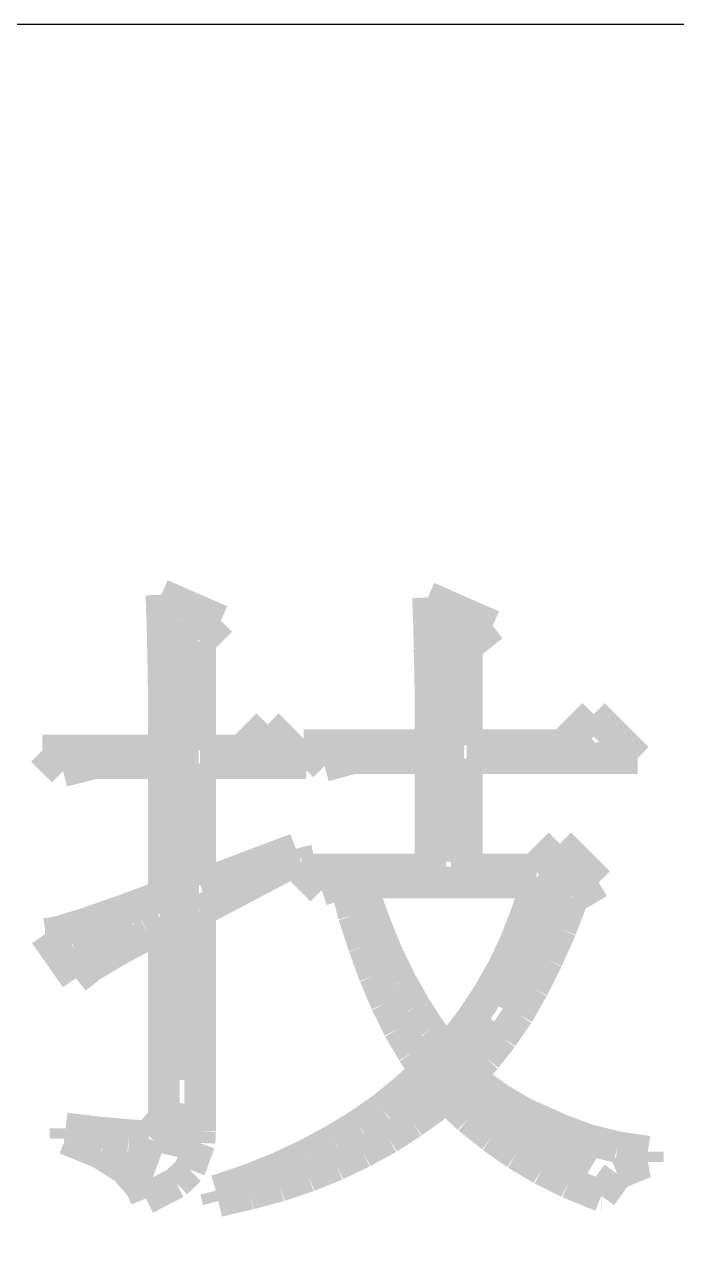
# Model space of a CAD drawing. Extents: x -61 to 349, y -42 to 245.
# Drawn here: x 327.867 to 329.965, y -30.627 to -26.689 of the extents above; entities that cross this region are included whole.
import ezdxf

# ---------------------------------------------------------------- set-up
doc = ezdxf.new("R2010")
doc.units = 0
doc.layers.add('BOARD_GEOMETRY_DIMENSION', color=2, linetype='CONTINUOUS')
doc.layers.add('BOARD_GEOMETRY_SILKSCREEN_TOP', color=1, linetype='CONTINUOUS')

msp = doc.modelspace()

# ---------------------------------------------------------------- linework, layer by layer
at = {"layer": 'BOARD_GEOMETRY_DIMENSION'}
msp.add_lwpolyline([(343.887552, -26.68905), (287.57753, -26.68905), (287.57753, -37.189156)], dxfattribs=at)
for points, const_width in [([(328.307192, -28.523692), (328.498962, -28.607004)], 0.1016), ([(328.310494, -28.613354), (328.307192, -28.523692)], 0.1016), ([(329.165204, -28.532074), (329.373484, -28.623768)], 0.1016), ([(329.168506, -28.608782), (329.165204, -28.532074)], 0.1016), ([(328.361802, -28.605226), (328.367898, -30.085284)], 0.127), ([(329.23607, -28.591256), (329.203558, -29.381704)], 0.127), ([(328.31278, -28.70708), (328.310494, -28.613354)], 0.1016), ([(328.498962, -28.607004), (328.43216, -28.673806)], 0.1016), ([(329.170284, -28.696666), (329.168506, -28.608782)], 0.1016), ([(329.373484, -28.623768), (329.290172, -28.690316)], 0.1016), ([(328.43216, -28.673806), (328.43216, -29.02458)], 0.1016), ([(328.314558, -28.803854), (328.31278, -28.70708)], 0.1016), ([(329.17257, -28.794456), (329.170284, -28.696666)], 0.1016), ([(329.290172, -28.690316), (329.290172, -29.007816)], 0.1016), ([(329.173586, -28.90266), (329.17257, -28.794456)], 0.1016), ([(328.315574, -28.904692), (328.314558, -28.803854)], 0.1016), ([(328.315574, -29.02458), (328.315574, -28.904692)], 0.1016), ([(329.173586, -29.007816), (329.173586, -28.90266)], 0.1016), ([(329.598274, -29.007816), (329.698096, -28.907994)], 0.1016), ([(329.698096, -28.907994), (329.839574, -29.049472)], 0.1016), ([(328.56551, -29.02458), (328.649076, -28.941268)], 0.1016), ([(328.77379, -29.065982), (328.649076, -28.941268)], 0.1016), ([(329.67041, -29.000196), (329.691492, -28.984194)], 0.127), ([(327.92416, -29.02458), (328.315574, -29.02458)], 0.1016), ([(327.990962, -29.091128), (327.92416, -29.02458)], 0.1016), ([(328.43216, -29.02458), (328.56551, -29.02458)], 0.1016), ([(328.64679, -29.016198), (328.665078, -29.009594)], 0.127), ([(328.765408, -29.007816), (329.173586, -29.007816)], 0.1016), ([(328.83221, -29.074364), (328.765408, -29.007816)], 0.1016), ([(329.290172, -29.007816), (329.598274, -29.007816)], 0.1016), ([(328.090784, -29.065982), (327.990962, -29.091128)], 0.1016), ([(328.315574, -29.065982), (328.090784, -29.065982)], 0.1016), ([(328.315574, -29.490924), (328.315574, -29.065982)], 0.1016), ([(328.43216, -29.065982), (328.43216, -29.457396)], 0.1016), ([(328.77379, -29.065982), (328.43216, -29.065982)], 0.1016), ([(328.923904, -29.049472), (328.83221, -29.074364)], 0.1016), ([(329.173586, -29.049472), (328.923904, -29.049472)], 0.1016), ([(329.173586, -29.407612), (329.173586, -29.049472)], 0.1016), ([(329.290172, -29.049472), (329.290172, -29.407612)], 0.1016), ([(329.839574, -29.049472), (329.290172, -29.049472)], 0.1016), ([(328.43216, -29.457396), (328.740262, -29.341064)], 0.1016), ([(328.740262, -29.341064), (328.748898, -29.374084)], 0.1016), ([(329.50658, -29.407612), (329.589892, -29.3243)], 0.1016), ([(329.589892, -29.3243), (329.714606, -29.449268)], 0.1016), ([(328.748898, -29.374084), (328.43216, -29.540962)], 0.1016), ([(329.603608, -29.399992), (329.383898, -29.843984)], 0.127), ([(328.75728, -29.407612), (329.173586, -29.407612)], 0.1016), ([(328.823574, -29.47416), (328.75728, -29.407612)], 0.1016), ([(329.290172, -29.407612), (329.50658, -29.407612)], 0.1016), ([(328.898504, -29.449268), (328.823574, -29.47416)], 0.1016), ([(328.926698, -29.555186), (328.898504, -29.449268)], 0.1016), ([(328.948796, -29.449268), (328.959972, -29.483558)], 0.1016), ([(329.514962, -29.449268), (328.948796, -29.449268)], 0.1016), ([(329.483466, -29.545026), (329.514962, -29.449268)], 0.1016), ([(329.714606, -29.449268), (329.631802, -29.499306)], 0.1016), ([(328.172064, -29.54401), (328.315574, -29.490924)], 0.1016), ([(328.959972, -29.483558), (328.996802, -29.585666)], 0.1016), ([(329.631802, -29.499306), (329.593194, -29.599128)], 0.1016), ([(328.060558, -29.582364), (328.172064, -29.54401)], 0.1016), ([(328.43216, -29.540962), (328.43216, -30.24886)], 0.1016), ([(329.44816, -29.637482), (329.483466, -29.545026)], 0.1016), ([(327.98258, -29.606494), (328.060558, -29.582364)], 0.1016), ([(328.031602, -29.670756), (328.214482, -29.58719)], 0.127), ([(328.95921, -29.655262), (328.926698, -29.555186)], 0.1016), ([(327.932796, -29.615384), (327.93686, -29.615384)], 0.1016), ([(328.032364, -29.75737), (327.932796, -29.615384)], 0.1016), ([(327.93686, -29.615384), (327.98258, -29.606494)], 0.1016), ([(328.264774, -29.615384), (328.158602, -29.672026)], 0.1016), ([(328.315574, -29.590492), (328.264774, -29.615384)], 0.1016), ([(328.315574, -30.206696), (328.315574, -29.590492)], 0.1016), ([(328.996802, -29.585666), (329.036172, -29.681424)], 0.1016), ([(329.593194, -29.599128), (329.549506, -29.69768)], 0.1016), ([(328.9935, -29.748988), (328.95921, -29.655262)], 0.1016), ([(329.406504, -29.725112), (329.44816, -29.637482)], 0.1016), ([(328.158602, -29.672026), (328.081386, -29.718762)], 0.1016), ([(329.036172, -29.681424), (329.07859, -29.7688)], 0.1016), ([(329.549506, -29.69768), (329.503278, -29.789628)], 0.1016), ([(328.081386, -29.718762), (328.032364, -29.75737)], 0.1016), ([(329.359768, -29.807408), (329.406504, -29.725112)], 0.1016), ([(329.031092, -29.83738), (328.9935, -29.748988)], 0.1016), ([(329.07859, -29.7688), (329.124564, -29.85008)], 0.1016), ([(329.307698, -29.886402), (329.359768, -29.807408)], 0.1016), ([(329.503278, -29.789628), (329.45578, -29.872686)], 0.1016), ([(329.071478, -29.919676), (329.031092, -29.83738)], 0.1016), ([(329.124564, -29.85008), (329.17257, -29.923994)], 0.1016), ([(329.376786, -29.89707), (329.157584, -30.125924), (329.101704, -30.16758)], 0.127), ([(329.250802, -29.960316), (329.307698, -29.886402)], 0.1016), ([(329.45578, -29.872686), (329.404472, -29.94787)], 0.1016), ([(329.116182, -29.995876), (329.071478, -29.919676)], 0.1016), ([(329.17257, -29.923994), (329.22337, -29.990288)], 0.1016), ([(329.22337, -29.990288), (329.250802, -29.960316)], 0.1016), ([(329.404472, -29.94787), (329.352402, -30.014418)], 0.1016), ([(329.157076, -30.05709), (329.116182, -29.995876)], 0.1016), ([(329.352402, -30.014418), (329.2983, -30.073854)], 0.1016), ([(329.089004, -30.118558), (329.157076, -30.05709)], 0.1016), ([(329.245468, -30.088586), (329.700382, -30.34792)], 0.127), ([(329.2983, -30.073854), (329.315064, -30.087316)], 0.1016), ([(329.315064, -30.087316), (329.39228, -30.143196)], 0.1016), ([(329.017376, -30.176978), (329.089004, -30.118558)], 0.1016), ([(328.346308, -30.329378), (328.383392, -30.161992)], 0.127), ([(329.191112, -30.16758), (329.116182, -30.221682)], 0.1016), ([(329.22337, -30.140402), (329.191112, -30.16758)], 0.1016), ([(329.295506, -30.20822), (329.22337, -30.140402)], 0.1016), ([(329.39228, -30.143196), (329.475592, -30.192472)], 0.1016), ([(328.266806, -30.26537), (328.315574, -30.206696)], 0.1016), ([(328.941176, -30.230064), (329.017376, -30.176978)], 0.1016), ([(329.371198, -30.268418), (329.295506, -30.20822)], 0.1016), ([(329.475592, -30.192472), (329.565, -30.232096)], 0.1016), ([(327.99909, -30.240478), (328.102468, -30.252924)], 0.1016), ([(327.99909, -30.273498), (327.99909, -30.240478)], 0.1016), ([(328.102468, -30.252924), (328.203306, -30.262322)], 0.1016), ([(328.43216, -30.24886), (328.430382, -30.287214)], 0.1016), ([(328.860404, -30.278578), (328.941176, -30.230064)], 0.1016), ([(329.116182, -30.221682), (329.038204, -30.27172)], 0.1016), ([(329.565, -30.232096), (329.592178, -30.244288)], 0.1016), ([(329.592178, -30.244288), (329.681586, -30.277816)], 0.1016), ([(328.110596, -30.319472), (327.99909, -30.273498)], 0.1016), ([(328.203306, -30.262322), (328.26579, -30.26537)], 0.1016), ([(328.26579, -30.26537), (328.266806, -30.26537)], 0.1016), ([(328.430382, -30.287214), (328.398886, -30.373574)], 0.1016), ([(328.776076, -30.324298), (328.860404, -30.278578)], 0.1016), ([(329.038204, -30.27172), (328.955908, -30.317186)], 0.1016), ([(329.449176, -30.323282), (329.371198, -30.268418)], 0.1016), ([(329.681586, -30.277816), (329.775058, -30.300676)], 0.1016), ([(328.191876, -30.371288), (328.110596, -30.319472)], 0.1016), ([(328.19848, -30.315662), (328.296778, -30.352492)], 0.127), ([(328.68616, -30.366462), (328.776076, -30.324298)], 0.1016), ([(328.955908, -30.317186), (328.870564, -30.35808)], 0.1016), ([(329.531472, -30.372558), (329.449176, -30.323282)], 0.1016), ([(329.775058, -30.300676), (329.873102, -30.315408)], 0.1016), ([(329.873102, -30.315408), (329.873102, -30.348682)], 0.1016), ([(328.242676, -30.429962), (328.191876, -30.371288)], 0.1016), ([(328.593704, -30.4038), (328.68616, -30.366462)], 0.1016), ([(328.870564, -30.35808), (328.780902, -30.394402)], 0.1016), ([(329.61707, -30.41523), (329.531472, -30.372558)], 0.1016), ([(329.861672, -30.350714), (329.774296, -30.386782)], 0.1016), ([(329.873102, -30.348682), (329.861672, -30.350714)], 0.1016), ([(328.398886, -30.373574), (328.355198, -30.415992)], 0.1016), ([(328.49566, -30.437074), (328.593704, -30.4038)], 0.1016), ([(328.780902, -30.394402), (328.688192, -30.42539)], 0.1016), ([(329.774296, -30.386782), (329.722988, -30.457902)], 0.1016), ([(328.257408, -30.466284), (328.242676, -30.429962)], 0.1016), ([(328.355198, -30.415992), (328.257408, -30.466284)], 0.1016), ([(328.482198, -30.440884), (328.49566, -30.437074)], 0.1016), ([(328.49058, -30.474666), (328.482198, -30.440884)], 0.1016), ([(328.591672, -30.451298), (328.49058, -30.474666)], 0.1016), ([(328.688192, -30.42539), (328.591672, -30.451298)], 0.1016), ([(329.706478, -30.451298), (329.61707, -30.41523)], 0.1016), ([(329.722988, -30.457902), (329.706478, -30.451298)], 0.1016), ([(329.72248, -30.457394), (329.723496, -30.457394)], 0.1016)]:
    msp.add_lwpolyline(points, dxfattribs=dict(at, const_width=const_width))
at = {"layer": 'BOARD_GEOMETRY_SILKSCREEN_TOP'}
msp.add_lwpolyline([(343.887552, -26.68905), (287.57753, -26.68905), (287.57753, -37.189156)], dxfattribs=at)
for points, const_width in [([(328.310494, -28.613354), (328.307192, -28.523692)], 0.1016), ([(328.307192, -28.523692), (328.498962, -28.607004)], 0.1016), ([(329.168506, -28.608782), (329.165204, -28.532074)], 0.1016), ([(329.165204, -28.532074), (329.373484, -28.623768)], 0.1016), ([(328.361802, -28.605226), (328.367898, -30.085284)], 0.127), ([(329.23607, -28.591256), (329.203558, -29.381704)], 0.127), ([(328.31278, -28.70708), (328.310494, -28.613354)], 0.1016), ([(328.498962, -28.607004), (328.43216, -28.673806)], 0.1016), ([(329.170284, -28.696666), (329.168506, -28.608782)], 0.1016), ([(329.373484, -28.623768), (329.290172, -28.690316)], 0.1016), ([(328.43216, -28.673806), (328.43216, -29.02458)], 0.1016), ([(328.314558, -28.803854), (328.31278, -28.70708)], 0.1016), ([(329.17257, -28.794456), (329.170284, -28.696666)], 0.1016), ([(329.290172, -28.690316), (329.290172, -29.007816)], 0.1016), ([(329.173586, -28.90266), (329.17257, -28.794456)], 0.1016), ([(328.315574, -28.904692), (328.314558, -28.803854)], 0.1016), ([(328.315574, -29.02458), (328.315574, -28.904692)], 0.1016), ([(329.173586, -29.007816), (329.173586, -28.90266)], 0.1016), ([(329.598274, -29.007816), (329.698096, -28.907994)], 0.1016), ([(329.698096, -28.907994), (329.839574, -29.049472)], 0.1016), ([(328.56551, -29.02458), (328.649076, -28.941268)], 0.1016), ([(328.77379, -29.065982), (328.649076, -28.941268)], 0.1016), ([(329.67041, -29.000196), (329.691492, -28.984194)], 0.127), ([(327.990962, -29.091128), (327.92416, -29.02458)], 0.1016), ([(327.92416, -29.02458), (328.315574, -29.02458)], 0.1016), ([(328.43216, -29.02458), (328.56551, -29.02458)], 0.1016), ([(328.64679, -29.016198), (328.665078, -29.009594)], 0.127), ([(328.83221, -29.074364), (328.765408, -29.007816)], 0.1016), ([(328.765408, -29.007816), (329.173586, -29.007816)], 0.1016), ([(329.290172, -29.007816), (329.598274, -29.007816)], 0.1016), ([(328.090784, -29.065982), (327.990962, -29.091128)], 0.1016), ([(328.315574, -29.065982), (328.090784, -29.065982)], 0.1016), ([(328.315574, -29.490924), (328.315574, -29.065982)], 0.1016), ([(328.77379, -29.065982), (328.43216, -29.065982)], 0.1016), ([(328.43216, -29.065982), (328.43216, -29.457396)], 0.1016), ([(328.923904, -29.049472), (328.83221, -29.074364)], 0.1016), ([(329.173586, -29.049472), (328.923904, -29.049472)], 0.1016), ([(329.173586, -29.407612), (329.173586, -29.049472)], 0.1016), ([(329.839574, -29.049472), (329.290172, -29.049472)], 0.1016), ([(329.290172, -29.049472), (329.290172, -29.407612)], 0.1016), ([(328.43216, -29.457396), (328.740262, -29.341064)], 0.1016), ([(328.740262, -29.341064), (328.748898, -29.374084)], 0.1016), ([(329.50658, -29.407612), (329.589892, -29.3243)], 0.1016), ([(329.589892, -29.3243), (329.714606, -29.449268)], 0.1016), ([(328.748898, -29.374084), (328.43216, -29.540962)], 0.1016), ([(329.603608, -29.399992), (329.383898, -29.843984)], 0.127), ([(328.823574, -29.47416), (328.75728, -29.407612)], 0.1016), ([(328.75728, -29.407612), (329.173586, -29.407612)], 0.1016), ([(329.290172, -29.407612), (329.50658, -29.407612)], 0.1016), ([(328.898504, -29.449268), (328.823574, -29.47416)], 0.1016), ([(328.926698, -29.555186), (328.898504, -29.449268)], 0.1016), ([(329.514962, -29.449268), (328.948796, -29.449268)], 0.1016), ([(328.948796, -29.449268), (328.959972, -29.483558)], 0.1016), ([(329.483466, -29.545026), (329.514962, -29.449268)], 0.1016), ([(329.714606, -29.449268), (329.631802, -29.499306)], 0.1016), ([(328.172064, -29.54401), (328.315574, -29.490924)], 0.1016), ([(328.959972, -29.483558), (328.996802, -29.585666)], 0.1016), ([(329.631802, -29.499306), (329.593194, -29.599128)], 0.1016), ([(328.060558, -29.582364), (328.172064, -29.54401)], 0.1016), ([(328.43216, -29.540962), (328.43216, -30.24886)], 0.1016), ([(329.44816, -29.637482), (329.483466, -29.545026)], 0.1016), ([(327.98258, -29.606494), (328.060558, -29.582364)], 0.1016), ([(328.031602, -29.670756), (328.214482, -29.58719)], 0.127), ([(328.95921, -29.655262), (328.926698, -29.555186)], 0.1016), ([(328.032364, -29.75737), (327.932796, -29.615384)], 0.1016), ([(327.932796, -29.615384), (327.93686, -29.615384)], 0.1016), ([(327.93686, -29.615384), (327.98258, -29.606494)], 0.1016), ([(328.264774, -29.615384), (328.158602, -29.672026)], 0.1016), ([(328.315574, -29.590492), (328.264774, -29.615384)], 0.1016), ([(328.315574, -30.206696), (328.315574, -29.590492)], 0.1016), ([(328.996802, -29.585666), (329.036172, -29.681424)], 0.1016), ([(329.593194, -29.599128), (329.549506, -29.69768)], 0.1016), ([(328.9935, -29.748988), (328.95921, -29.655262)], 0.1016), ([(329.406504, -29.725112), (329.44816, -29.637482)], 0.1016), ([(328.158602, -29.672026), (328.081386, -29.718762)], 0.1016), ([(329.036172, -29.681424), (329.07859, -29.7688)], 0.1016), ([(329.549506, -29.69768), (329.503278, -29.789628)], 0.1016), ([(328.081386, -29.718762), (328.032364, -29.75737)], 0.1016), ([(329.359768, -29.807408), (329.406504, -29.725112)], 0.1016), ([(329.031092, -29.83738), (328.9935, -29.748988)], 0.1016), ([(329.07859, -29.7688), (329.124564, -29.85008)], 0.1016), ([(329.307698, -29.886402), (329.359768, -29.807408)], 0.1016), ([(329.503278, -29.789628), (329.45578, -29.872686)], 0.1016), ([(329.071478, -29.919676), (329.031092, -29.83738)], 0.1016), ([(329.124564, -29.85008), (329.17257, -29.923994)], 0.1016), ([(329.376786, -29.89707), (329.157584, -30.125924), (329.101704, -30.16758)], 0.127), ([(329.250802, -29.960316), (329.307698, -29.886402)], 0.1016), ([(329.45578, -29.872686), (329.404472, -29.94787)], 0.1016), ([(329.116182, -29.995876), (329.071478, -29.919676)], 0.1016), ([(329.17257, -29.923994), (329.22337, -29.990288)], 0.1016), ([(329.22337, -29.990288), (329.250802, -29.960316)], 0.1016), ([(329.404472, -29.94787), (329.352402, -30.014418)], 0.1016), ([(329.157076, -30.05709), (329.116182, -29.995876)], 0.1016), ([(329.352402, -30.014418), (329.2983, -30.073854)], 0.1016), ([(329.089004, -30.118558), (329.157076, -30.05709)], 0.1016), ([(329.245468, -30.088586), (329.700382, -30.34792)], 0.127), ([(329.2983, -30.073854), (329.315064, -30.087316)], 0.1016), ([(329.315064, -30.087316), (329.39228, -30.143196)], 0.1016), ([(329.017376, -30.176978), (329.089004, -30.118558)], 0.1016), ([(328.346308, -30.329378), (328.383392, -30.161992)], 0.127), ([(329.191112, -30.16758), (329.116182, -30.221682)], 0.1016), ([(329.22337, -30.140402), (329.191112, -30.16758)], 0.1016), ([(329.295506, -30.20822), (329.22337, -30.140402)], 0.1016), ([(329.39228, -30.143196), (329.475592, -30.192472)], 0.1016), ([(328.266806, -30.26537), (328.315574, -30.206696)], 0.1016), ([(328.941176, -30.230064), (329.017376, -30.176978)], 0.1016), ([(329.371198, -30.268418), (329.295506, -30.20822)], 0.1016), ([(329.475592, -30.192472), (329.565, -30.232096)], 0.1016), ([(327.99909, -30.273498), (327.99909, -30.240478)], 0.1016), ([(327.99909, -30.240478), (328.102468, -30.252924)], 0.1016), ([(328.102468, -30.252924), (328.203306, -30.262322)], 0.1016), ([(328.43216, -30.24886), (328.430382, -30.287214)], 0.1016), ([(328.860404, -30.278578), (328.941176, -30.230064)], 0.1016), ([(329.116182, -30.221682), (329.038204, -30.27172)], 0.1016), ([(329.565, -30.232096), (329.592178, -30.244288)], 0.1016), ([(329.592178, -30.244288), (329.681586, -30.277816)], 0.1016), ([(328.110596, -30.319472), (327.99909, -30.273498)], 0.1016), ([(328.203306, -30.262322), (328.26579, -30.26537)], 0.1016), ([(328.26579, -30.26537), (328.266806, -30.26537)], 0.1016), ([(328.430382, -30.287214), (328.398886, -30.373574)], 0.1016), ([(328.776076, -30.324298), (328.860404, -30.278578)], 0.1016), ([(329.038204, -30.27172), (328.955908, -30.317186)], 0.1016), ([(329.449176, -30.323282), (329.371198, -30.268418)], 0.1016), ([(329.681586, -30.277816), (329.775058, -30.300676)], 0.1016), ([(328.191876, -30.371288), (328.110596, -30.319472)], 0.1016), ([(328.19848, -30.315662), (328.296778, -30.352492)], 0.127), ([(328.68616, -30.366462), (328.776076, -30.324298)], 0.1016), ([(328.955908, -30.317186), (328.870564, -30.35808)], 0.1016), ([(329.531472, -30.372558), (329.449176, -30.323282)], 0.1016), ([(329.775058, -30.300676), (329.873102, -30.315408)], 0.1016), ([(329.873102, -30.315408), (329.873102, -30.348682)], 0.1016), ([(328.242676, -30.429962), (328.191876, -30.371288)], 0.1016), ([(328.593704, -30.4038), (328.68616, -30.366462)], 0.1016), ([(328.870564, -30.35808), (328.780902, -30.394402)], 0.1016), ([(329.61707, -30.41523), (329.531472, -30.372558)], 0.1016), ([(329.861672, -30.350714), (329.774296, -30.386782)], 0.1016), ([(329.873102, -30.348682), (329.861672, -30.350714)], 0.1016), ([(328.398886, -30.373574), (328.355198, -30.415992)], 0.1016), ([(328.49566, -30.437074), (328.593704, -30.4038)], 0.1016), ([(328.780902, -30.394402), (328.688192, -30.42539)], 0.1016), ([(329.774296, -30.386782), (329.722988, -30.457902)], 0.1016), ([(328.257408, -30.466284), (328.242676, -30.429962)], 0.1016), ([(328.355198, -30.415992), (328.257408, -30.466284)], 0.1016), ([(328.482198, -30.440884), (328.49566, -30.437074)], 0.1016), ([(328.49058, -30.474666), (328.482198, -30.440884)], 0.1016), ([(328.591672, -30.451298), (328.49058, -30.474666)], 0.1016), ([(328.688192, -30.42539), (328.591672, -30.451298)], 0.1016), ([(329.706478, -30.451298), (329.61707, -30.41523)], 0.1016), ([(329.722988, -30.457902), (329.706478, -30.451298)], 0.1016), ([(329.72248, -30.457394), (329.723496, -30.457394)], 0.1016)]:
    msp.add_lwpolyline(points, dxfattribs=dict(at, const_width=const_width))

doc.saveas('drawing.dxf')
